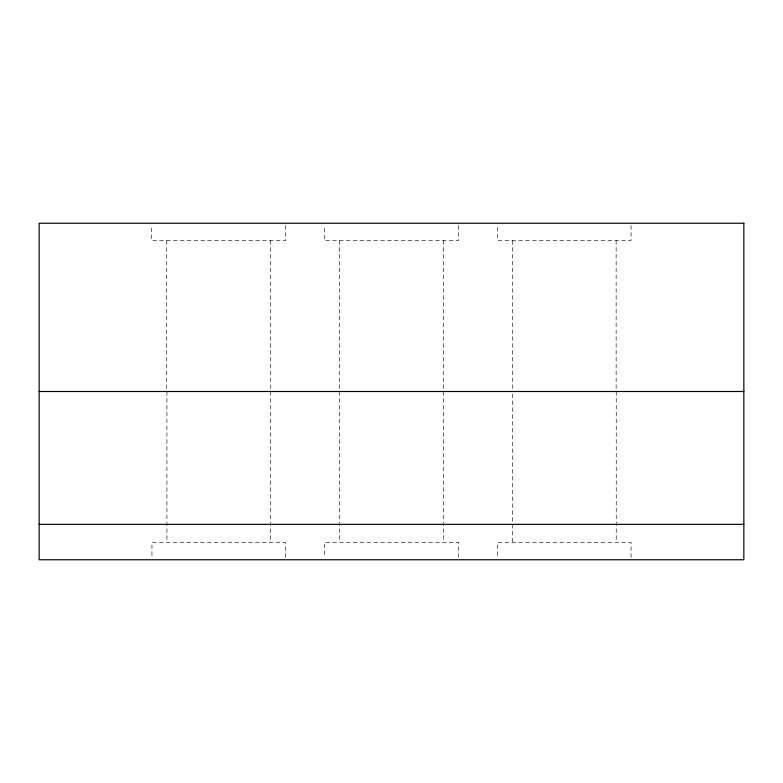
<?xml version="1.0" encoding="UTF-8"?>
<svg xmlns="http://www.w3.org/2000/svg" width="783" height="783" viewBox="0 0 783 783"><rect width="100%" height="100%" fill="white"/><g stroke="black" fill="none" stroke-linecap="round" stroke-linejoin="round"><path stroke-width="0.59" stroke-dasharray="3.92 2.94" d="M631.078 557.447L631.078 542.413L497.557 542.413L497.557 557.447M631.059 225.553L631.059 240.587L497.567 240.587L497.567 225.553M616.241 391.5L616.241 542.413M616.133 240.587L616.133 391.5M512.493 240.587L512.493 391.5M512.385 393.937L512.385 542.413M458.652 225.553L458.652 240.587L324.348 240.587L324.348 225.553M458.721 557.447L458.721 542.413L324.279 542.413L324.279 557.447M443.54 240.587L443.54 542.413M339.46 240.587L339.46 542.413M285.707 225.553L285.707 240.587L151.667 240.587L151.667 225.553M285.423 557.447L285.423 542.413L151.951 542.413L151.951 557.447M270.722 240.587L270.722 389.063M270.448 391.5L270.448 542.413M166.916 391.5L166.916 542.413M166.652 240.587L166.652 391.5"/><path stroke-width="1.17" d="M39.15 391.5L743.85 391.5M39.15 524.356L743.85 524.356M743.85 223.243L39.15 223.243L39.15 559.757L743.85 559.757L743.85 223.243"/></g></svg>
